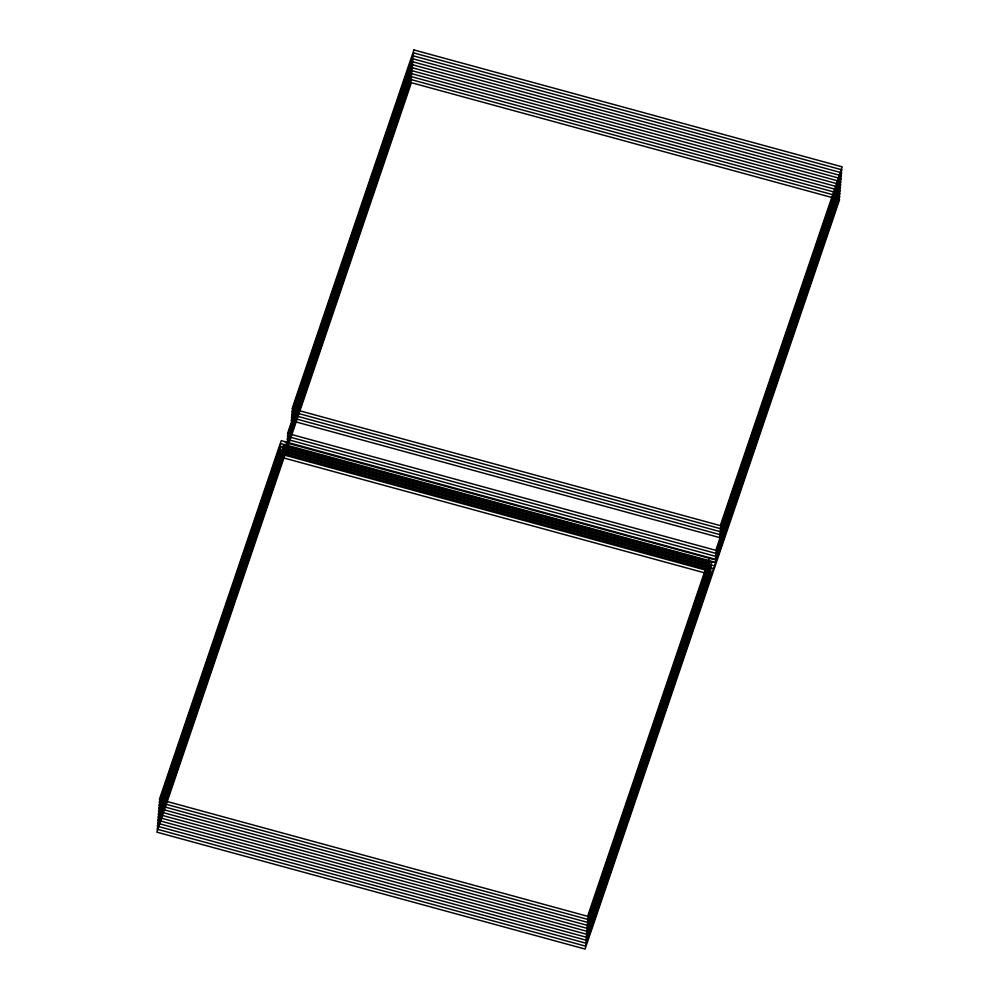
<?xml version="1.0" encoding="UTF-8"?>
<svg xmlns="http://www.w3.org/2000/svg" width="999" height="999" viewBox="0 0 999 999"><rect width="100%" height="100%" fill="white"/><g stroke="black" fill="none" stroke-linecap="round" stroke-linejoin="round"><path stroke-width="1.5" d="M286.888 442.345L412.075 73.764L840.296 190.672L715.109 559.253L281.256 440.646L159.415 799.4L587.637 916.308L709.477 557.554M286.651 445.317L411.838 76.736L840.059 193.644L714.872 562.225L281.019 443.631L159.178 802.384L587.4 919.292L709.24 560.526M285.277 442.532L713.498 559.44M285.04 445.517L713.261 562.412M284.802 448.489L713.024 565.397M284.565 451.461L712.786 568.369M413.948 49.95L292.108 408.703L720.329 525.611L842.169 166.858L413.948 49.95M413.711 52.922L291.87 411.675L720.092 528.583L841.932 169.83L413.711 52.922M280.781 446.603L158.941 805.356L587.162 922.264L709.003 563.511L280.781 446.603M413.474 55.907L291.633 414.66L719.854 531.568L841.695 172.815L413.474 55.907M280.557 449.575L158.704 808.328L586.925 925.236L708.766 566.483L280.557 449.575M413.249 58.879L291.396 417.632L719.617 534.54L841.458 175.787L413.249 58.879M280.319 452.559L158.479 811.313L586.688 928.221L708.541 569.455L280.319 452.559M413.012 61.851L291.171 420.616L719.392 537.512L841.233 178.759L413.012 61.851M283.416 445.704L158.242 814.285L586.463 931.193L711.638 562.612L283.416 445.704M412.774 64.835L287.587 433.416L715.808 550.324L840.996 181.743L412.774 64.835M283.192 448.676L158.004 817.257L586.226 934.165L711.413 565.584L283.192 448.676M412.537 67.807L287.362 436.388L715.584 553.296L840.758 184.715L412.537 67.807M282.954 451.66L157.767 820.241L585.988 937.149L711.176 568.556L282.954 451.66M412.312 70.779L287.125 439.373L715.346 556.281L840.521 187.687L412.312 70.779M282.717 454.632L157.542 823.213L585.751 940.121L710.938 571.54L282.717 454.632M282.48 457.604L157.305 826.185L585.526 943.093L710.701 574.512L282.48 457.604M411.6 79.708L157.068 829.17L585.289 946.078L839.822 196.616L411.6 79.708M411.363 82.692L156.831 832.142L585.052 949.05L839.585 199.6L411.363 82.692"/></g></svg>
